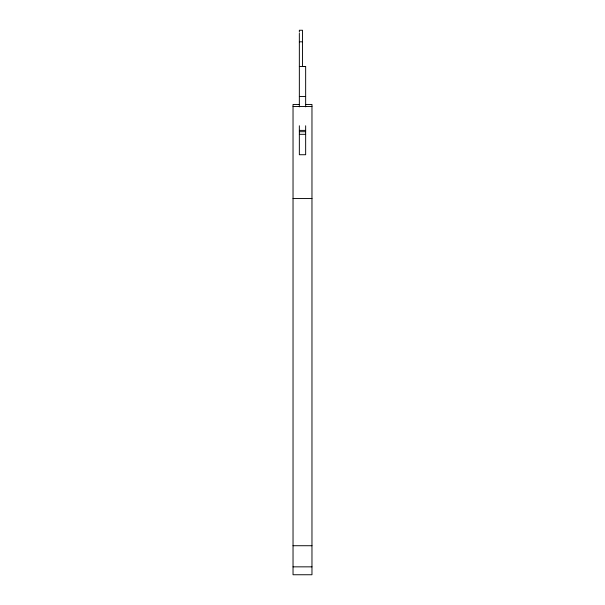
<?xml version="1.0" encoding="UTF-8"?>
<svg xmlns="http://www.w3.org/2000/svg" width="605" height="605" viewBox="0 0 605 605"><rect width="100%" height="100%" fill="white"/><g stroke="black" fill="none" stroke-linecap="round" stroke-linejoin="round"><path stroke-width="0.91" d="M299.346 41.813L302.5 41.813M302.5 66.459L305.654 66.459L305.654 106.866M299.346 66.542L305.654 66.542M299.346 96.55L305.654 96.55M299.346 104.446L293.032 104.446L293.032 574.75L311.968 574.75L311.968 104.446L305.654 104.446M293.032 106.465L311.968 106.465M299.346 130.393L305.654 130.393M299.346 131.716L305.654 131.716M299.346 134.31L305.654 134.31M293.032 198.553L311.968 198.553M293.032 545.725L311.968 545.725M293.032 566.847L311.968 566.847M305.654 125.772L305.654 154.729L299.346 154.729L299.346 125.772M302.5 66.542L302.5 30.25L299.346 30.25L299.346 32.073M299.346 33.328L299.346 106.866"/></g></svg>
